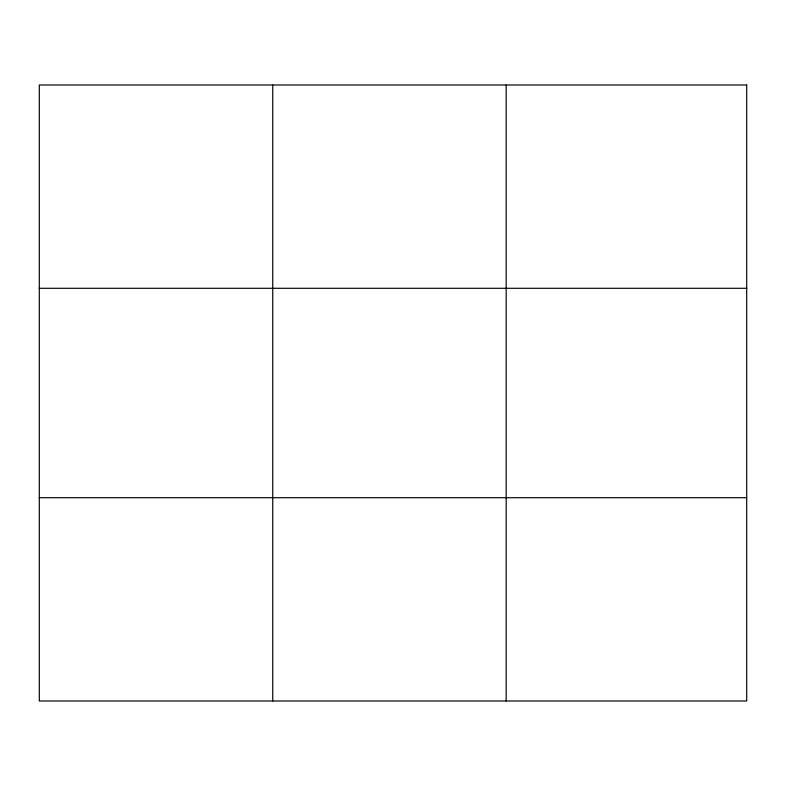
<?xml version="1.0" encoding="UTF-8"?>
<svg xmlns="http://www.w3.org/2000/svg" width="786" height="786" viewBox="0 0 786 786"><rect width="100%" height="100%" fill="white"/><g stroke="black" fill="none" stroke-linecap="round" stroke-linejoin="round"><path stroke-width="1.18" d="M272.742 85.006L272.742 700.994M506.184 85.006L506.184 700.994M39.3 288.285L746.7 288.285M39.3 497.715L746.7 497.715M746.7 85.006L746.7 700.994L39.3 700.994L39.3 85.006L746.7 85.006"/></g></svg>
